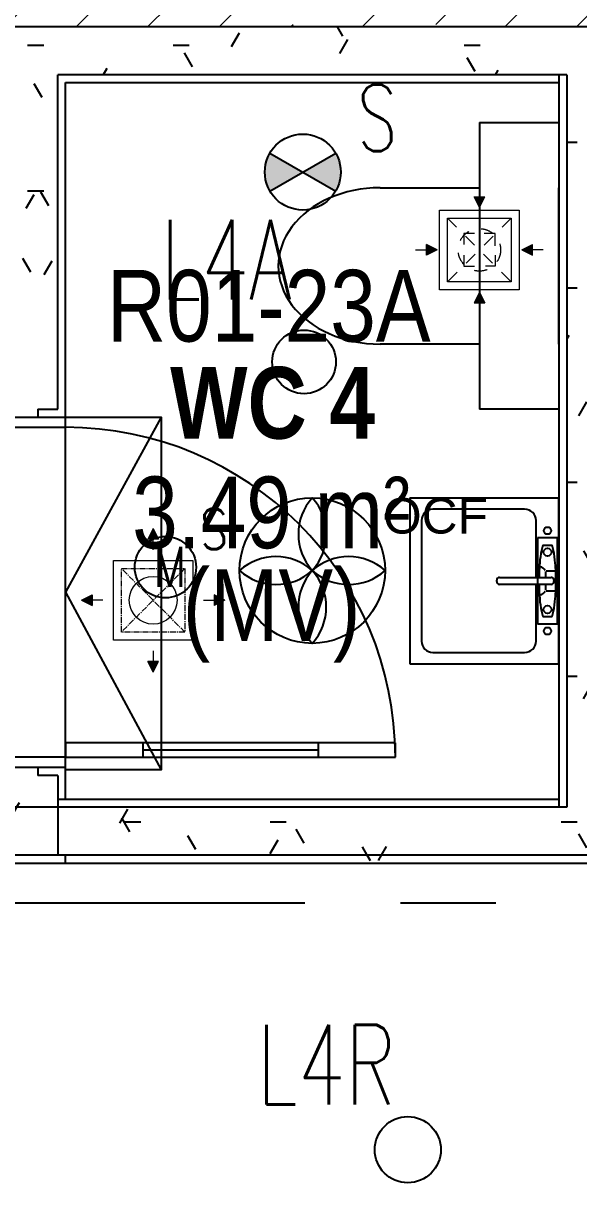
# Model space of a CAD drawing. Header units: millimetres. Extents: x -92759 to 184353, y -15225 to 86714.
# Drawn here: x -66291 to -64546, y 36662 to 40303 of the extents above; entities that cross this region are included whole.
import ezdxf

# ---------------------------------------------------------------- set-up
doc = ezdxf.new("R2010")
doc.units = ezdxf.units.MM
for name, pattern in [('Aligning Line', [3.2004, 1.6002, -1.6002]), ('CENTER2', [28.575, 19.05, -3.175, 3.175, -3.175]), ('HIDDEN', [0.375, 0.25, -0.125]), ('IDA - Grid Line', [2100, 1200, -300, 300, -300])]:
    doc.linetypes.add(name, pattern=pattern)
for name, color, linetype in [('0-1', 9, 'Continuous'), ('0-L21-Low Bay Light', 1, 'Continuous'), ('A-_DETA----_E-2', 9, 'Continuous'), ('A-_DOOR----_E', 8, 'Continuous'), ('A-_ROOMNAME_A', 8, 'Continuous'), ('A-_WALL----_E', 8, 'Continuous'), ('A-_WALL----_H-1', 9, 'Continuous'), ('A-_WALLPRTN_E', 8, 'Continuous'), ('A-PATT-CONC', 8, 'Continuous'), ('E-_LITG _ CKT -DB', 1, 'HIDDEN'), ('E-FAN----E', 1, 'Continuous'), ('E-legend', 1, 'Continuous'), ('E-LIGHT----E', 1, 'Continuous'), ('HF', 7, 'Continuous'), ('M-ACMV_FCU', 5, 'Continuous')]:
    doc.layers.add(name, color=color, linetype=linetype)
doc.layers.add('A-_DETA----_E-6', color=7, linetype='Continuous', true_color=0x969696)
doc.layers.add('S-_ANOTGRID_E-1', color=9, linetype='IDA - Grid Line', true_color=0x808080)
doc.layers.add('HFI 9MM FPB', color=94, linetype='Continuous', lineweight=5)
doc.layers.add('M-ACMV_FAG', color=3, linetype='Continuous', lineweight=25)
doc.layers.add('M-ACMV_EAG', color=7, linetype='Continuous', lineweight=25, true_color=0x999900)
doc.styles.add('Arial', font='arial.ttf')
doc.styles.add('Arial Narrow_2', font='ARIALN.TTF', dxfattribs={"height": 225})
doc.styles.add('Arial Narrow_B_1', font='ARIALNB.TTF', dxfattribs={"height": 300})
doc.styles.add('Simplex', font='simplex_.ttf', dxfattribs={"width": 0.7, "height": 450})
doc.styles.add('T3', font='simplex.shx', dxfattribs={"width": 0.7, "height": 300})
pattern_1 = [(0, (-11870.95, 40538.29), (609.6, 152.4), [50.292, -406.908, 50.292, -406.908, -2438.4]), (0, (-11870.95, 40538.29), (609.6, 152.4), [-914.4, 50.292, -864.108, 50.292, -406.908, -1066.8]), (0, (-11870.95, 40538.29), (609.6, 152.4), [-2286, 50.292, -254.508, 50.292, -711.708]), (120, (-11642.35, 40614.49), (-436.7823, 451.7291), [50.292, -406.908, 50.292, -406.908, -2438.4]), (120, (-11642.35, 40614.49), (-436.7823, 451.7291), [-914.4, 50.292, -864.108, 50.292, -406.908, -1066.8]), (120, (-11642.35, 40614.49), (-436.7823, 451.7291), [-2286, 50.292, -254.508, 50.292, -711.708]), (240, (-11566.15, 40919.29), (-172.8177, -604.1291), [50.292, -406.908, 50.292, -406.908, -2438.4]), (240, (-11566.15, 40919.29), (-172.8177, -604.1291), [-914.4, 50.292, -864.108, 50.292, -406.908, -1066.8]), (240, (-11566.15, 40919.29), (-172.8177, -604.1291), [-2286, 50.292, -254.508, 50.292, -711.708])]

# ---------------------------------------------------------------- blocks, each defined once
blk = doc.blocks.new('IDA - F - Single - Swing - FL - Bottom - 1100L X 2200H -TD-06-10179034-BLK8_RHH_1ST STOREY PLAN')
at = {"layer": 'A-_DOOR----_E'}
for p, q in [((518, 1123.5), (473, 1123.5)), ((473, 1123.5), (473, 87.5)), ((518, 87.5), (518, 1123.5)), ((473, 880.5), (518, 880.5)), ((495.5, 880.5), (495.5, 330.5)), ((473, 330.5), (518, 330.5)), ((-518, 87.5), (-550, 87.5)), ((-518, -87.5), (-518, 87.5)), ((473, 87.5), (518, 87.5)), ((550, 87.5), (518, 87.5)), ((518, 87.5), (518, -87.5)), ((-550, -87.5), (-518, -87.5)), ((518, -87.5), (550, -87.5))]:
    blk.add_line(p, q, dxfattribs=at)
blk.add_arc((518, 87.5), 1036, 90, 180, dxfattribs=at)
blk.add_arc((518, 87.5), 1036, 90, 180, dxfattribs=at)
blk = doc.blocks.new('255')
for p, q in [((16995.8, -25738.3), (16696, -26288.3)), ((16696, -26288.3), (16995.8, -26845.3))]:
    blk.add_line(p, q)
blk.add_lwpolyline([(16696, -25738.3), (16995.8, -25738.3), (16995.8, -26845.3), (16696, -26845.3)], close=True)
blk = doc.blocks.new('A$Cb2bf8f38')
at = {"layer": 'A-_WALL----_H-1'}
h = blk.add_hatch(dxfattribs=at)
h.set_pattern_fill('FP_1', color=256, style=0, pattern_type=2)
h.set_pattern_definition(pattern_1)
h.paths.add_polyline_path([(-23400, 5300), (-23250, 5300), (-23250, 5400), (-23312.5, 5400), (-23312.5, 5425), (-23400, 5425)])
h.paths.add_polyline_path([(-23312.5, 6525), (-23312.5, 6550), (-23250, 6550), (-23250, 7750), (-23400, 7750), (-23400, 6525)])
h = blk.add_hatch(dxfattribs=at)
h.set_pattern_fill('FP_1', color=256, style=0, pattern_type=2)
h.set_pattern_definition(pattern_1)
h.paths.add_polyline_path([(-21500, 7600), (-19875, 7600), (-19875, 7750), (-23250, 7750), (-23250, 7600), (-21650, 7600)])
h = blk.add_hatch(dxfattribs=at)
h.set_pattern_fill('FP_1', color=256, style=0, pattern_type=2)
h.set_pattern_definition(pattern_1)
h.paths.add_polyline_path([(-21500, 5300), (-21500, 7600), (-21650, 7600), (-21650, 5300)])
h = blk.add_hatch(dxfattribs=at)
h.set_pattern_fill('FP_1', color=256, style=0, pattern_type=2)
h.set_pattern_definition(pattern_1)
h.paths.add_polyline_path([(-23250, 5150), (-23250, 5300), (-25700, 5300), (-25700, 5150), (-23656.1, 5150)])
h = blk.add_hatch(dxfattribs=at)
h.set_pattern_fill('FP_1', color=256, style=0, pattern_type=2)
h.set_pattern_definition(pattern_1)
h.paths.add_polyline_path([(-21500, 5150), (-21500, 5300), (-23250, 5300), (-23250, 5150), (-21550, 5150)])
h = blk.add_hatch(dxfattribs=at)
h.set_pattern_fill('FP_1', color=256, style=0, pattern_type=2)
h.set_pattern_definition(pattern_1)
h.paths.add_polyline_path([(-21550, 5125), (-21550, 5150), (-23225, 5150), (-23225, 5125), (-21575, 5125)])
at = {"layer": 'A-_DETA----_E-2'}
for p, q in [((-21925, 7450), (-21675, 7450)), ((-21925, 7450), (-21925, 6550)), ((-21675, 7450), (-21675, 6550)), ((-22236.9, 7245.2), (-21925, 7245.2)), ((-21675, 6754.1), (-21675, 7245.2)), ((-21925, 6754.1), (-22236.9, 6754.1)), ((-21675, 6550), (-21925, 6550)), ((-22143, 6272), (-22143, 5750)), ((-22143, 6272), (-21675, 6272)), ((-21675, 5750), (-21675, 6272)), ((-21783, 6236), (-22071, 6236)), ((-22107, 6200), (-22107, 5822)), ((-21747, 6022), (-21747, 6200)), ((-21679.5, 6146), (-21742.5, 6146)), ((-21742.5, 6146), (-21742.5, 5876)), ((-21725.5, 6123.5), (-21696.5, 6123.5)), ((-21679.5, 5876), (-21679.5, 6146)), ((-21870.6, 6008.5), (-21870.6, 6013)), ((-21861.6, 6022), (-21699.6, 6022)), ((-21717.1, 6040.2), (-21717.1, 6022)), ((-21714.7, 6042.2), (-21688.8, 6042.2)), ((-21690.6, 6013), (-21690.6, 6008.5)), ((-21699.6, 5999.5), (-21861.6, 5999.5)), ((-21747, 5822), (-21747, 5999.5)), ((-21717.1, 5999.1), (-21717.1, 5981.7)), ((-21714.7, 5979.8), (-21688.8, 5979.8)), ((-21696.5, 5898.5), (-21725.5, 5898.5)), ((-21742.5, 5876), (-21679.5, 5876)), ((-22071, 5786), (-21783, 5786)), ((-22143, 5750), (-21675, 5750))]:
    blk.add_line(p, q, dxfattribs=at)
for centre, radius in [((-21711, 6168.5), 11.4), ((-21711, 6101), 12.3), ((-21711, 5921), 12.3), ((-21711, 5853.5), 11.4)]:
    blk.add_circle(centre, radius, dxfattribs=at)
for centre, radius, start, end in [((-22071, 6200), 36, 90, 180), ((-21783, 6200), 36, 0, 90), ((-21585.3, 6077.8), 147.4, 161.9543, 168.8025), ((-21836.7, 6077.8), 147.4, 11.1975, 18.0457), ((-21383.1, 6037.8), 353.6, 168.8025, 175.3124), ((-22038.9, 6037.8), 353.6, 4.6876, 11.1975), ((-21056.2, 6011), 681.5, 175.3124, 179.0787), ((-21741.2, 6031), 25.7, 28.4413, 71.9853), ((-22365.8, 6011), 681.5, 0, 4.6876), ((-21861.6, 6013), 9, 90, 180), ((-21861.6, 6008.5), 9, 180, 270), ((-21699.6, 6013), 9, 0, 90), ((-21699.6, 6008.5), 9, 270, 0), ((-22365.8, 6011), 681.5, 355.3124, 0), ((-21056.2, 6011), 681.5, 180.9704, 184.6876), ((-21741.2, 5991), 25.7, 288.0147, 331.5587), ((-21383.1, 5984.2), 353.6, 184.6876, 191.1975), ((-22038.9, 5984.2), 353.6, 348.8025, 355.3124), ((-21585.3, 5944.2), 147.4, 191.1975, 198.0457), ((-21836.7, 5944.2), 147.4, 341.9543, 348.8025), ((-22071, 5822), 36, 180, 270), ((-21783, 5822), 36, 270, 0)]:
    blk.add_arc(centre, radius, start, end, dxfattribs=at)
blk.add_ellipse((-22236.9, 6999.7), major_axis=(320, 0), ratio=0.767386, start_param=1.570796, end_param=4.712389, dxfattribs=at)
at = {"layer": 'A-_DETA----_E-6'}
for p, q in [((-21925, 7450), (-21675, 7450)), ((-21925, 7450), (-21925, 6550)), ((-21675, 7450), (-21675, 6550)), ((-22236.9, 7245.2), (-21925, 7245.2)), ((-21675, 6754.1), (-21675, 7245.2)), ((-21925, 6754.1), (-22236.9, 6754.1)), ((-21675, 6550), (-21925, 6550)), ((-22143, 6272), (-22143, 5750)), ((-22143, 6272), (-21675, 6272)), ((-21675, 5750), (-21675, 6272)), ((-21783, 6236), (-22071, 6236)), ((-22107, 6200), (-22107, 5822)), ((-21747, 6022), (-21747, 6200)), ((-21679.5, 6146), (-21742.5, 6146)), ((-21742.5, 6146), (-21742.5, 5876)), ((-21725.5, 6123.5), (-21696.5, 6123.5)), ((-21679.5, 5876), (-21679.5, 6146)), ((-21870.6, 6008.5), (-21870.6, 6013)), ((-21861.6, 6022), (-21699.6, 6022)), ((-21717.1, 6040.2), (-21717.1, 6022)), ((-21714.7, 6042.2), (-21688.8, 6042.2)), ((-21690.6, 6013), (-21690.6, 6008.5)), ((-21699.6, 5999.5), (-21861.6, 5999.5)), ((-21747, 5822), (-21747, 5999.5)), ((-21717.1, 5999.1), (-21717.1, 5981.7)), ((-21714.7, 5979.8), (-21688.8, 5979.8)), ((-21696.5, 5898.5), (-21725.5, 5898.5)), ((-21742.5, 5876), (-21679.5, 5876)), ((-22071, 5786), (-21783, 5786)), ((-22143, 5750), (-21675, 5750))]:
    blk.add_line(p, q, dxfattribs=at)
for centre, radius in [((-21711, 6168.5), 11.4), ((-21711, 6101), 12.3), ((-21711, 5921), 12.3), ((-21711, 5853.5), 11.4)]:
    blk.add_circle(centre, radius, dxfattribs=at)
for centre, radius, start, end in [((-22071, 6200), 36, 90, 180), ((-21783, 6200), 36, 0, 90), ((-21585.3, 6077.8), 147.4, 161.9543, 168.8025), ((-21836.7, 6077.8), 147.4, 11.1975, 18.0457), ((-21383.1, 6037.8), 353.6, 168.8025, 175.3124), ((-22038.9, 6037.8), 353.6, 4.6876, 11.1975), ((-21056.2, 6011), 681.5, 175.3124, 179.0787), ((-21741.2, 6031), 25.7, 28.4413, 71.9853), ((-22365.8, 6011), 681.5, 0, 4.6876), ((-21861.6, 6013), 9, 90, 180), ((-21861.6, 6008.5), 9, 180, 270), ((-21699.6, 6013), 9, 0, 90), ((-21699.6, 6008.5), 9, 270, 0), ((-22365.8, 6011), 681.5, 355.3124, 0), ((-21056.2, 6011), 681.5, 180.9704, 184.6876), ((-21741.2, 5991), 25.7, 288.0147, 331.5587), ((-21383.1, 5984.2), 353.6, 184.6876, 191.1975), ((-22038.9, 5984.2), 353.6, 348.8025, 355.3124), ((-21585.3, 5944.2), 147.4, 191.1975, 198.0457), ((-21836.7, 5944.2), 147.4, 341.9543, 348.8025), ((-22071, 5822), 36, 180, 270), ((-21783, 5822), 36, 270, 0)]:
    blk.add_arc(centre, radius, start, end, dxfattribs=at)
blk.add_ellipse((-22236.9, 6999.7), major_axis=(320, 0), ratio=0.767386, start_param=1.570796, end_param=4.712389, dxfattribs=at)
at = {"layer": 'A-_WALL----_E'}
for p, q in [((-23250, 6550), (-23250, 7600)), ((-21650, 7600), (-23250, 7600)), ((-21675, 7600), (-21675, 7575)), ((-21650, 7600), (-21650, 7575)), ((-23312.5, 6550), (-23250, 6550)), ((-23312.5, 6550), (-23312.5, 6525)), ((-23312.5, 5425), (-23312.5, 5400)), ((-23250, 5400), (-23312.5, 5400)), ((-23250, 5400), (-23250, 5150)), ((-23225, 5325), (-23250, 5325)), ((-21675, 5325), (-21675, 5300)), ((-21650, 5325), (-21650, 5300)), ((-23250, 5300), (-25700, 5300)), ((-21650, 5300), (-23225, 5300)), ((-21350, 5150), (-25975, 5150)), ((-23225, 5125), (-23225, 5150)), ((-25700, 5125), (-23225, 5125))]:
    blk.add_line(p, q, dxfattribs=at)
at = {"layer": 'A-_WALLPRTN_E'}
for p, q in [((-19725, 7750), (-23500, 7750)), ((-23225, 6525), (-23225, 7575)), ((-23225, 7575), (-21675, 7575)), ((-21675, 7575), (-21675, 5325)), ((-21650, 7575), (-21650, 5325)), ((-23400, 6525), (-23225, 6525)), ((-23225, 5425), (-23400, 5425)), ((-23225, 5325), (-23225, 5425)), ((-21675, 5325), (-23225, 5325)), ((-23225, 5300), (-23250, 5300)), ((-23225, 5125), (-21575, 5125))]:
    blk.add_line(p, q, dxfattribs=at)
at = {"layer": 'S-_ANOTGRID_E-1'}
blk.add_line((-38373.1, 5000), (13584.7, 5000), dxfattribs=at)
blk.add_blockref('255', (-39921, 32263.3))
at = {"layer": 'A-_DOOR----_E', "rotation": 269.9999999999999}
blk.add_blockref('IDA - F - Single - Swing - FL - Bottom - 1100L X 2200H -TD-06-10179034-BLK8_RHH_1ST STOREY PLAN', (-23312.5, 5975), dxfattribs=at)
at = {"layer": 'A-_ROOMNAME_A', "char_height": 225, "attachment_point": 1}
for s, insert, width, style in [('R01-23A', (-23095.4, 6987.2), 1274.683, 'Arial Narrow_2'), ('WC 4', (-22896.7, 6682.4), 793.671, 'Arial Narrow_B_1'), ('3.49 m²', (-23015.9, 6338.4), 1082.278, 'Arial Narrow_2'), ('(MV)', (-22856.9, 6047.3), 697.468, 'Arial Narrow_2')]:
    blk.add_mtext(s, dxfattribs=dict(at, insert=insert, width=width, style=style))
blk = doc.blocks.new('RCP_B8L1')
at = {"layer": 'HFI 9MM FPB'}
h = blk.add_hatch(dxfattribs=at)
h.set_pattern_fill('ANSI33', color=256, scale=50)
h.paths.add_polyline_path([(-16029.04966, 469111.70958), (-5559.05312, 469111.70958), (-5559.05312, 467211.70958), (-16029.04966, 467211.70958)])
h.paths.add_polyline_path([(-15594.04966, 468761.70958), (-5994.04966, 468761.70958), (-5994.04966, 467561.70958), (-15594.04966, 467561.70958)], flags=16)
at = {"layer": 'HF'}
blk.add_lwpolyline([(-16029.04966, 469111.70958), (-5559.05312, 469111.70958), (-5559.05312, 467211.70958), (-16029.04966, 467211.70958)], close=True, dxfattribs=at)
blk = doc.blocks.new('UFO S')
at = {"layer": 'E-LIGHT----E'}
h = blk.add_hatch(color=256, dxfattribs=at)
h.dxf.hatch_style = 1
h.paths.add_polyline_path([(-26, -15), (-173.5, 70.2, 0.131652), (-196.3, -15, 0.131652), (-173.5, -100.2)])
h = blk.add_hatch(color=256, dxfattribs=at)
h.dxf.hatch_style = 1
h.paths.add_polyline_path([(121.6, 70.2), (-26, -15), (121.6, -100.2, 0.131652), (144.4, -15, 0.131652)])
for p, q in [((-173.5, 70.2), (121.6, -100.2)), ((-173.5, -100.2), (121.6, 70.2))]:
    blk.add_line(p, q, dxfattribs=at)
blk.add_circle((-26, -15), 170.4, dxfattribs=at)
at = {"layer": 'E-LIGHT----E', "lineweight": 15, "style": 'T3', "width": 0.7}
blk.add_text('S', height=298.2, rotation=359.9998, dxfattribs=at).set_placement((218.2, 79.3))
blk = doc.blocks.new('A$Cccd3aec5')
at = {"layer": 'E-legend', "lineweight": 25}
blk.add_circle((791.8, 170.3), 100, dxfattribs=at)
at = {"layer": 'E-legend', "lineweight": 25, "style": 'Simplex', "width": 0.7}
blk.add_text('L4A', height=250, dxfattribs=at).set_placement((341, 366))
blk = doc.blocks.new('OCF FAN')
at = {"layer": 'E-FAN----E', "color": 7}
blk.add_circle((0, 0), 228.6, dxfattribs=at)
for centre, start, end in [((127.1, 114.3), 138.0283, 221.9717), ((-127.1, 114.3), 318.0283, 41.9717), ((-114.3, -127.1), 48.0283, 131.9717), ((114.3, -127.1), 48.0283, 131.9717), ((-114.3, 127.1), 228.0283, 311.9717), ((127.1, -114.3), 138.0283, 221.9717), ((-127.1, -114.3), 318.0283, 41.9717), ((114.3, 127.1), 228.0283, 311.9717)]:
    blk.add_arc(centre, 170.9, start, end, dxfattribs=at)
at = {"layer": 'E-FAN----E', "color": 7, "style": 'Arial'}
blk.add_text('OCF', height=111.73, dxfattribs=at).set_placement((222.2, 116.2))
blk = doc.blocks.new('Motion Sensor (S)')
at = {"layer": 'E-legend', "lineweight": 25}
blk.add_circle((-440375.5, 366574.2), 160.8, dxfattribs=at)
at = {"layer": 'E-legend', "lineweight": 13, "style": 'T3', "width": 0.8}
blk.add_text('S', height=210.1, dxfattribs=at).set_placement((-440193, 366668.7))
at = {"layer": 'E-legend', "lineweight": 25, "style": 'T3', "width": 0.8}
blk.add_text('M', height=210.1, dxfattribs=at).set_placement((-440439, 366471.4))
blk = doc.blocks.new('A$C020d881d')
at = {"layer": 'E-legend', "lineweight": 25}
blk.add_circle((818.7, 172), 103.8, dxfattribs=at)
at = {"layer": 'E-legend', "lineweight": 25, "style": 'Simplex', "width": 0.7}
blk.add_text('L4R', height=250, dxfattribs=at).set_placement((345.2, 314.3))
blk = doc.blocks.new('EL_B8_L1_R4')
at = {"color": 0, "linetype": 'ByBlock', "lineweight": 0, "xscale": 0.6, "yscale": 0.6, "zscale": 0.6}
blk.add_blockref('Motion Sensor (S)', (252106.8, -254449.1), dxfattribs=at)
at = {"layer": '0-L21-Low Bay Light', "color": 7}
blk.add_blockref('OCF FAN', (-11657.1, -34515.1), dxfattribs=at)
at = {"layer": 'E-_LITG _ CKT -DB', "ltscale": 0.5}
for name, p in [('A$Cccd3aec5', (-12474.9, -34030.3)), ('A$C020d881d', (-12175.7, -36505.3))]:
    blk.add_blockref(name, p, dxfattribs=at)
at = {"layer": 'E-LIGHT----E', "xscale": 0.7, "yscale": 0.7, "zscale": 0.7}
blk.add_blockref('UFO S', (-11668.7, -33253.5), dxfattribs=at)
blk = doc.blocks.new('A$Ce3c17505')
at = {"layer": 'M-ACMV_FAG', "lineweight": 5}
h = blk.add_hatch(color=3, dxfattribs=at)
h.dxf.hatch_style = 1
h.paths.add_polyline_path([(-16.8, 191.9), (16.8, 191.9), (0, 225.4)])
h = blk.add_hatch(color=3, dxfattribs=at)
h.dxf.hatch_style = 1
h.paths.add_polyline_path([(-191.9, -16.8), (-191.9, 16.8), (-225.4, 0)])
h = blk.add_hatch(color=3, dxfattribs=at)
h.dxf.hatch_style = 1
h.paths.add_polyline_path([(225.4, 0), (191.9, 16.8), (191.9, -16.8)])
h = blk.add_hatch(color=3, dxfattribs=at)
h.dxf.hatch_style = 1
h.paths.add_polyline_path([(0, -225.4), (16.8, -191.9), (-16.8, -191.9)])
at = {"layer": 'M-ACMV_FAG', "color": 3, "lineweight": 5}
for p, q in [((0, 225.4), (-16.8, 191.9)), ((0, 225.4), (16.8, 191.9)), ((16.8, 191.9), (-16.8, 191.9)), ((0, 158.4), (0, 191.9)), ((-225.4, 0), (-191.9, 16.8)), ((-191.9, 16.8), (-191.9, -16.8)), ((158.4, 0), (191.9, 0)), ((191.9, 16.8), (191.9, -16.8)), ((225.4, 0), (191.9, 16.8)), ((225.4, 0), (191.9, -16.8)), ((-225.4, 0), (-191.9, -16.8)), ((-158.4, 0), (-191.9, 0)), ((0, -158.4), (0, -191.9)), ((16.8, -191.9), (-16.8, -191.9)), ((0, -225.4), (-16.8, -191.9)), ((0, -225.4), (16.8, -191.9))]:
    blk.add_line(p, q, dxfattribs=at)
at = {"layer": 'M-ACMV_FAG', "color": 3, "linetype": 'CENTER2', "lineweight": 5}
for p, q in [((100, -100), (-100, 100)), ((100, 100), (-100, -100))]:
    blk.add_line(p, q, dxfattribs=at)
at = {"layer": 'M-ACMV_FAG', "color": 3, "lineweight": 5}
blk.add_lwpolyline([(-125, -125), (-125, 125), (125, 125), (125, -125)], close=True, dxfattribs=at)
at = {"layer": 'M-ACMV_FAG', "color": 3, "linetype": 'CENTER2', "lineweight": 5}
blk.add_lwpolyline([(-100, -100), (-100, 100), (100, 100), (100, -100)], close=True, dxfattribs=at)
at = {"layer": 'M-ACMV_FAG', "color": 3, "lineweight": 5}
blk.add_circle((0, 0), 75, dxfattribs=at)
blk = doc.blocks.new('A$Cfd5c790e')
at = {"layer": 'M-ACMV_EAG', "lineweight": 5}
h = blk.add_hatch(color=256, dxfattribs=at)
h.dxf.hatch_style = 1
h.paths.add_polyline_path([(16.8, 166.6), (-16.8, 166.6), (0, 133)])
h = blk.add_hatch(color=256, dxfattribs=at)
h.dxf.hatch_style = 1
h.paths.add_polyline_path([(-166.6, 16.8), (-166.6, -16.8), (-133, 0)])
h = blk.add_hatch(color=256, dxfattribs=at)
h.dxf.hatch_style = 1
h.paths.add_polyline_path([(133, 0), (166.6, -16.8), (166.6, 16.8)])
h = blk.add_hatch(color=256, dxfattribs=at)
h.dxf.hatch_style = 1
h.paths.add_polyline_path([(0, -133), (-16.8, -166.6), (16.8, -166.6)])
for p, q in [((0, 200.2), (0, 166.6)), ((-16.8, 166.6), (16.8, 166.6)), ((0, 133), (-16.8, 166.6)), ((-16.8, 166.6), (16.8, 166.6)), ((0, 133), (16.8, 166.6)), ((-200.2, 0), (-166.6, 0)), ((-166.6, -16.8), (-166.6, 16.8)), ((-133, 0), (-166.6, 16.8)), ((-166.6, -16.8), (-166.6, 16.8)), ((-133, 0), (-166.6, -16.8)), ((133, 0), (166.6, 16.8)), ((133, 0), (166.6, -16.8)), ((166.6, -16.8), (166.6, 16.8)), ((166.6, -16.8), (166.6, 16.8)), ((200.2, 0), (166.6, 0)), ((0, -133), (-16.8, -166.6)), ((0, -133), (16.8, -166.6)), ((-16.8, -166.6), (16.8, -166.6)), ((-16.8, -166.6), (16.8, -166.6)), ((0, -200.2), (0, -166.6))]:
    blk.add_line(p, q, dxfattribs=at)
at = {"layer": 'M-ACMV_EAG', "linetype": 'Aligning Line', "lineweight": 5, "ltscale": 25}
for p, q in [((-100, 100), (100, -100)), ((100, 100), (-100, -100))]:
    blk.add_line(p, q, dxfattribs=at)
at = {"layer": 'M-ACMV_EAG', "lineweight": 5}
for points in [[(-125, 125), (125, 125), (125, -125), (-125, -125)], [(-100, 100), (100, 100), (100, -100), (-100, -100)]]:
    blk.add_lwpolyline(points, close=True, dxfattribs=at)
for points in [[(-14.9, 51.2), (-49.1, 51.2), (-49.1, 17.1)], [(49.1, 12.8), (49.1, 51.2), (14.9, 51.2)], [(-49.1, -17.1), (-49.1, -51.2), (-14.9, -51.2)], [(49.1, -17.1), (49.1, -51.2), (19.2, -51.2)]]:
    blk.add_lwpolyline(points, dxfattribs=at)
at = {"layer": 'M-ACMV_EAG', "linetype": 'Aligning Line', "lineweight": 5, "ltscale": 25}
blk.add_circle((0, 0), 66.7, dxfattribs=at)
blk = doc.blocks.new('ACMV_B8L1_R9')
at = {"layer": 'M-ACMV_EAG', "lineweight": 5}
blk.add_blockref('A$Cfd5c790e', (224945, -70363.4), dxfattribs=at)
at = {"layer": 'M-ACMV_FAG', "lineweight": 5}
blk.add_blockref('A$Ce3c17505', (223920, -71463.4), dxfattribs=at)

msp = doc.modelspace()

# ---------------------------------------------------------------- block references
at = {"layer": '0-1'}
msp.add_blockref('A$Cb2bf8f38', (-42933, 32541.2), dxfattribs=at)

# ---------------------------------------------------------------- next in the draw order: block references
at = {"color": 0}
msp.add_blockref('EL_B8_L1_R4', (-53725.9, 73099.6), dxfattribs=at)
at = {"layer": 'A-PATT-CONC', "color": 152, "true_color": 0x2776bb}
msp.add_blockref('RCP_B8L1', (-54804, -426920.5), dxfattribs=at)

# ---------------------------------------------------------------- next in the draw order: block references
at = {"layer": 'M-ACMV_FCU', "color": 5}
msp.add_blockref('ACMV_B8L1_R9', (-289803, 109954.6), dxfattribs=at)

doc.saveas('drawing.dxf')
